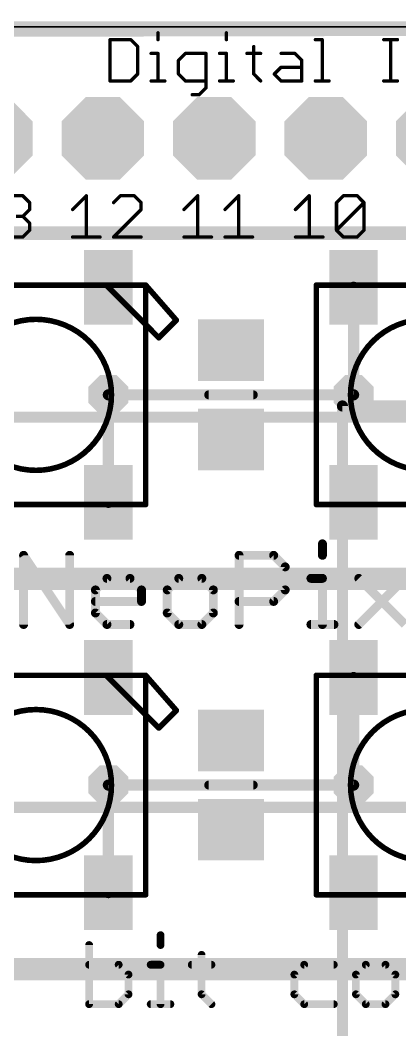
# Model space of a CAD drawing. Extents: x -0.4 to 69.2, y -1 to 53.5.
# Drawn here: x 29.61 to 38.26, y 30.49 to 53.49 of the extents above; entities that cross this region are included whole.
import ezdxf

# ---------------------------------------------------------------- set-up
doc = ezdxf.new("R2010")
doc.units = 0
for name, color, linetype in [('1', 12, 'CONTINUOUS'), ('16', 132, 'CONTINUOUS'), ('17', 110, 'CONTINUOUS'), ('18', 110, 'CONTINUOUS'), ('20', 53, 'CONTINUOUS'), ('21', 40, 'CONTINUOUS'), ('22', 6, 'CONTINUOUS'), ('29', 253, 'CONTINUOUS')]:
    doc.layers.add(name, color=color, linetype=linetype)

# ---------------------------------------------------------------- blocks, each defined once
blk = doc.blocks.new('RECT')
blk.add_solid([(-0.5, -0.5), (0.5, -0.5), (-0.5, 0.5), (0.5, 0.5)])
blk = doc.blocks.new('OCTAGONP')
at = {"const_width": 0.5}
blk.add_lwpolyline([(-0.25, -0.1036), (-0.25, 0.1036), (-0.1036, 0.25), (0.1036, 0.25), (0.25, 0.1036), (0.25, -0.1036), (0.1036, -0.25), (-0.1036, -0.25), (-0.25, -0.1036), (-0.25, 0.1036)], dxfattribs=at)
blk = doc.blocks.new('OCTAGONV')
at = {"const_width": 0.5}
blk.add_lwpolyline([(-0.25, -0.1036), (-0.25, 0.1036), (-0.1036, 0.25), (0.1036, 0.25), (0.25, 0.1036), (0.25, -0.1036), (0.1036, -0.25), (-0.1036, -0.25), (-0.25, -0.1036), (-0.25, 0.1036)], dxfattribs=at)

msp = doc.modelspace()

# ---------------------------------------------------------------- linework, layer by layer
at = {"layer": '1', "const_width": 0.254}
for points in [[(0, 53.34), (68.834, 53.34)], [(37.212, 47.408), (37.212, 44.958)], [(31.622, 44.958), (31.622, 42.508)], [(0, 44.45), (68.834, 44.45)], [(68.834, 40.894), (0, 40.894)], [(66.928, 40.64), (1.906, 40.64)], [(37.212, 38.518), (37.212, 36.068)], [(31.622, 33.618), (31.622, 36.068)], [(0, 35.56), (68.834, 35.56)], [(68.834, 32.004), (0, 32.004)], [(66.928, 31.75), (1.906, 31.75)]]:
    msp.add_lwpolyline(points, dxfattribs=at)
at = {"layer": '1', "const_width": 0.127}
for points in [[(37.2755, 47.408, 1), (37.1485, 47.408)], [(31.6855, 44.958, 1), (31.5585, 44.958)], [(37.1485, 44.958, 1), (37.2755, 44.958)], [(31.5585, 42.508, 1), (31.6855, 42.508)], [(37.2755, 38.518, 1), (37.1485, 38.518)], [(31.6855, 36.068, 1), (31.5585, 36.068)], [(37.1485, 36.068, 1), (37.2755, 36.068)], [(31.5585, 33.618, 1), (31.6855, 33.618)]]:
    msp.add_lwpolyline(points, format="xyb", dxfattribs=at)
at = {"layer": '16'}
for points, const_width in [([(68.58, 53.34), (-0.254, 53.213)], 0.3048), ([(11.938, 48.641), (48.387, 48.641)], 0.3048), ([(37.212, 44.958), (31.622, 44.958)], 0.254), ([(36.957, 44.704), (40.767, 44.704)], 0.254), ([(36.957, 5.842), (36.957, 44.704)], 0.254), ([(37.212, 36.068), (31.622, 36.068)], 0.254)]:
    msp.add_lwpolyline(points, dxfattribs=dict(at, const_width=const_width))
at = {"layer": '16', "const_width": 0.127}
for points in [[(31.622, 45.0215, 1), (31.622, 44.8945)], [(37.212, 44.8945, 1), (37.212, 45.0215)], [(36.957, 44.7675, 1), (36.957, 44.6405)], [(37.0205, 44.704, 1), (36.8935, 44.704)], [(31.622, 36.1315, 1), (31.622, 36.0045)], [(37.212, 36.0045, 1), (37.212, 36.1315)]]:
    msp.add_lwpolyline(points, format="xyb", dxfattribs=at)
at = {"layer": '20'}
msp.add_line((0, 53.34), (68.834, 53.34), dxfattribs=at)
at = {"layer": '21'}
for points, const_width in [([(32.7724, 53.2055, 1), (32.7343, 53.2055)], 0.0381), ([(34.3316, 53.2055, 1), (34.2935, 53.2055)], 0.0381), ([(31.6802, 53.0487, 1), (31.6421, 53.0487)], 0.0381), ([(31.6611, 53.0678, 1), (31.6611, 53.0297)], 0.0381), ([(32.1449, 53.0622, 1), (32.1179, 53.0352)], 0.0381), ([(32.1314, 53.0297, 1), (32.1314, 53.0678)], 0.0381), ([(32.3072, 52.8919, 1), (32.2691, 52.8919)], 0.0381), ([(32.2747, 52.8785, 1), (32.3016, 52.9054)], 0.0381), ([(32.7343, 53.0487, 1), (32.7724, 53.0487)], 0.0381), ([(34.2935, 53.0487, 1), (34.3316, 53.0487)], 0.0381), ([(34.9553, 52.8919, 1), (34.9172, 52.8919)], 0.0381), ([(36.3387, 53.0678, 1), (36.3387, 53.0297)], 0.0381), ([(36.5145, 53.0487, 1), (36.4764, 53.0487)], 0.0381), ([(36.4955, 53.0297, 1), (36.4955, 53.0678)], 0.0381), ([(37.8979, 53.0678, 1), (37.8979, 53.0297)], 0.0381), ([(38.0737, 53.0487, 1), (38.0356, 53.0487)], 0.0381), ([(38.2114, 53.0297, 1), (38.2114, 53.0678)], 0.0381), ([(32.5966, 52.7542, 1), (32.5966, 52.7161)], 0.0381), ([(32.7724, 52.7352, 1), (32.7343, 52.7352)], 0.0381), ([(32.7534, 52.7161, 1), (32.7534, 52.7542)], 0.0381), ([(33.3771, 52.7542, 1), (33.3771, 52.7161)], 0.0381), ([(33.3905, 52.7217, 1), (33.3636, 52.7486)], 0.0381), ([(33.8664, 52.7352, 1), (33.8283, 52.7352)], 0.0381), ([(33.8474, 52.7161, 1), (33.8474, 52.7542)], 0.0381), ([(34.1558, 52.7542, 1), (34.1558, 52.7161)], 0.0381), ([(34.3316, 52.7352, 1), (34.2935, 52.7352)], 0.0381), ([(34.3126, 52.7161, 1), (34.3126, 52.7542)], 0.0381), ([(34.7795, 52.7542, 1), (34.7795, 52.7161)], 0.0381), ([(35.093, 52.7161, 1), (35.093, 52.7542)], 0.0381), ([(35.5599, 52.7542, 1), (35.5599, 52.7161)], 0.0381), ([(35.8869, 52.7486, 1), (35.86, 52.7217)], 0.0381), ([(35.8735, 52.7161, 1), (35.8735, 52.7542)], 0.0381), ([(33.2393, 52.5784, 1), (33.2012, 52.5784)], 0.0381), ([(33.2068, 52.5919, 1), (33.2338, 52.5649)], 0.0381), ([(35.5599, 52.4407, 1), (35.5599, 52.4026)], 0.0381), ([(35.5734, 52.4082, 1), (35.5465, 52.4351)], 0.0381), ([(36.0493, 52.5784, 1), (36.0112, 52.5784)], 0.0381), ([(36.0168, 52.5649, 1), (36.0437, 52.5919)], 0.0381), ([(36.0302, 52.4026, 1), (36.0302, 52.4407)], 0.0381), ([(32.2691, 52.2649, 1), (32.3072, 52.2649)], 0.0381), ([(32.3016, 52.2514, 1), (32.2747, 52.2783)], 0.0381), ([(33.2338, 52.2783, 1), (33.2068, 52.2514)], 0.0381), ([(33.2012, 52.2649, 1), (33.2393, 52.2649)], 0.0381), ([(34.9497, 52.2783, 1), (34.9228, 52.2514)], 0.0381), ([(34.9172, 52.2649, 1), (34.9553, 52.2649)], 0.0381), ([(35.4166, 52.2783, 1), (35.3897, 52.2514)], 0.0381), ([(35.3897, 52.2783, 1), (35.4166, 52.2514)], 0.0381), ([(31.6611, 52.1272, 1), (31.6611, 52.0891)], 0.0381), ([(31.6421, 52.1081, 1), (31.6802, 52.1081)], 0.0381), ([(32.1179, 52.1216, 1), (32.1449, 52.0946)], 0.0381), ([(32.1314, 52.0891, 1), (32.1314, 52.1272)], 0.0381), ([(32.5966, 52.1272, 1), (32.5966, 52.0891)], 0.0381), ([(32.7343, 52.1081, 1), (32.7724, 52.1081)], 0.0381), ([(32.9102, 52.0891, 1), (32.9102, 52.1272)], 0.0381), ([(33.3771, 52.1272, 1), (33.3771, 52.0891)], 0.0381), ([(33.3636, 52.0946, 1), (33.3905, 52.1216)], 0.0381), ([(33.8608, 51.9379, 1), (33.8339, 51.9648)], 0.0381), ([(33.8474, 52.0891, 1), (33.8474, 52.1272)], 0.0381), ([(34.1558, 52.1272, 1), (34.1558, 52.0891)], 0.0381), ([(34.2935, 52.1081, 1), (34.3316, 52.1081)], 0.0381), ([(34.4693, 52.0891, 1), (34.4693, 52.1272)], 0.0381), ([(35.0796, 52.0946, 1), (35.1065, 52.1216)], 0.0381), ([(35.5599, 52.1272, 1), (35.5599, 52.0891)], 0.0381), ([(35.5465, 52.0946, 1), (35.5734, 52.1216)], 0.0381), ([(36.0112, 52.1081, 1), (36.0493, 52.1081)], 0.0381), ([(36.0302, 52.0891, 1), (36.0302, 52.1272)], 0.0381), ([(36.3387, 52.1272, 1), (36.3387, 52.0891)], 0.0381), ([(36.4764, 52.1081, 1), (36.5145, 52.1081)], 0.0381), ([(36.6522, 52.0891, 1), (36.6522, 52.1272)], 0.0381), ([(37.8979, 52.1272, 1), (37.8979, 52.0891)], 0.0381), ([(38.0356, 52.1081, 1), (38.0737, 52.1081)], 0.0381), ([(38.2114, 52.0891, 1), (38.2114, 52.1272)], 0.0381), ([(33.5338, 51.8136, 1), (33.5338, 51.7755)], 0.0381), ([(33.6771, 51.808, 1), (33.7041, 51.7811)], 0.0381), ([(33.6906, 51.7755, 1), (33.6906, 51.8136)], 0.0381), ([(33.8283, 51.9513, 1), (33.8664, 51.9513)], 0.0381), ([(29.6854, 49.5062, 1), (29.6584, 49.4792)], 0.0381), ([(29.6719, 49.4737, 1), (29.6719, 49.5118)], 0.0381), ([(31.1386, 49.4927, 1), (31.1005, 49.4927)], 0.0381), ([(31.1331, 49.4792, 1), (31.1061, 49.5062)], 0.0381), ([(31.8983, 49.5118, 1), (31.8983, 49.4737)], 0.0381), ([(31.9118, 49.4792, 1), (31.8849, 49.5062)], 0.0381), ([(32.2254, 49.5062, 1), (32.1984, 49.4792)], 0.0381), ([(32.2119, 49.4737, 1), (32.2119, 49.5118)], 0.0381), ([(33.6786, 49.4927, 1), (33.6405, 49.4927)], 0.0381), ([(33.6731, 49.4792, 1), (33.6461, 49.5062)], 0.0381), ([(34.6142, 49.4927, 1), (34.5761, 49.4927)], 0.0381), ([(34.6086, 49.4792, 1), (34.5816, 49.5062)], 0.0381), ([(36.2186, 49.4927, 1), (36.1805, 49.4927)], 0.0381), ([(36.2131, 49.4792, 1), (36.1861, 49.5062)], 0.0381), ([(36.9783, 49.5118, 1), (36.9783, 49.4737)], 0.0381), ([(36.9918, 49.4792, 1), (36.9649, 49.5062)], 0.0381), ([(37.3054, 49.5062, 1), (37.2784, 49.4792)], 0.0381), ([(37.2919, 49.4737, 1), (37.2919, 49.5118)], 0.0381), ([(29.8477, 49.3359, 1), (29.8096, 49.3359)], 0.0381), ([(29.8152, 49.3225, 1), (29.8421, 49.3494)], 0.0381), ([(31.7281, 49.3494, 1), (31.7551, 49.3225)], 0.0381), ([(32.3877, 49.3359, 1), (32.3496, 49.3359)], 0.0381), ([(32.3552, 49.3225, 1), (32.3821, 49.3494)], 0.0381), ([(36.8406, 49.3359, 1), (36.8025, 49.3359)], 0.0381), ([(36.8081, 49.3494, 1), (36.8351, 49.3225)], 0.0381), ([(37.4677, 49.3359, 1), (37.4296, 49.3359)], 0.0381), ([(37.4621, 49.3225, 1), (37.4352, 49.3494)], 0.0381), ([(37.4352, 49.3225, 1), (37.4621, 49.3494)], 0.0381), ([(29.6854, 49.0359, 1), (29.6584, 49.0089)], 0.0381), ([(29.6584, 49.0359, 1), (29.6854, 49.0089)], 0.0381), ([(29.6719, 49.0034, 1), (29.6719, 49.0415)], 0.0381), ([(29.8096, 49.1792, 1), (29.8477, 49.1792)], 0.0381), ([(29.8421, 49.1657, 1), (29.8152, 49.1926)], 0.0381), ([(30.7926, 49.1926, 1), (30.8195, 49.1657)], 0.0381), ([(32.3496, 49.1792, 1), (32.3877, 49.1792)], 0.0381), ([(32.3821, 49.1657, 1), (32.3552, 49.1926)], 0.0381), ([(33.3326, 49.1926, 1), (33.3595, 49.1657)], 0.0381), ([(34.2681, 49.1926, 1), (34.2951, 49.1657)], 0.0381), ([(35.8726, 49.1926, 1), (35.8995, 49.1657)], 0.0381), ([(29.8477, 48.8656, 1), (29.8096, 48.8656)], 0.0381), ([(29.8152, 48.8522, 1), (29.8421, 48.8791)], 0.0381), ([(29.6584, 48.5656, 1), (29.6854, 48.5386)], 0.0381), ([(29.6719, 48.5331, 1), (29.6719, 48.5712)], 0.0381), ([(29.8096, 48.7089, 1), (29.8477, 48.7089)], 0.0381), ([(29.8421, 48.6954, 1), (29.8152, 48.7223)], 0.0381), ([(30.8061, 48.5712, 1), (30.8061, 48.5331)], 0.0381), ([(31.1005, 48.5521, 1), (31.1386, 48.5521)], 0.0381), ([(31.4331, 48.5331, 1), (31.4331, 48.5712)], 0.0381), ([(31.7416, 48.5712, 1), (31.7416, 48.5331)], 0.0381), ([(31.7281, 48.5656, 1), (31.7551, 48.5386)], 0.0381), ([(32.3687, 48.5331, 1), (32.3687, 48.5712)], 0.0381), ([(33.3461, 48.5712, 1), (33.3461, 48.5331)], 0.0381), ([(33.6405, 48.5521, 1), (33.6786, 48.5521)], 0.0381), ([(33.9731, 48.5331, 1), (33.9731, 48.5712)], 0.0381), ([(34.2816, 48.5712, 1), (34.2816, 48.5331)], 0.0381), ([(34.5761, 48.5521, 1), (34.6142, 48.5521)], 0.0381), ([(34.9087, 48.5331, 1), (34.9087, 48.5712)], 0.0381), ([(35.8861, 48.5712, 1), (35.8861, 48.5331)], 0.0381), ([(36.1805, 48.5521, 1), (36.2186, 48.5521)], 0.0381), ([(36.5131, 48.5331, 1), (36.5131, 48.5712)], 0.0381), ([(36.8351, 48.7223, 1), (36.8081, 48.6954)], 0.0381), ([(36.8081, 48.7223, 1), (36.8351, 48.6954)], 0.0381), ([(36.8025, 48.7089, 1), (36.8406, 48.7089)], 0.0381), ([(36.9783, 48.5712, 1), (36.9783, 48.5331)], 0.0381), ([(36.9649, 48.5386, 1), (36.9918, 48.5656)], 0.0381), ([(37.2784, 48.5656, 1), (37.3054, 48.5386)], 0.0381), ([(37.2919, 48.5331, 1), (37.2919, 48.5712)], 0.0381), ([(37.4296, 48.7089, 1), (37.4677, 48.7089)], 0.0381), ([(37.4621, 48.6954, 1), (37.4352, 48.7223)], 0.0381), ([(31.5945, 47.4805, 1), (31.5495, 47.4355)], 0.0635), ([(31.572, 47.4898, 1), (31.572, 47.4263)], 0.0635), ([(31.572, 47.4263, 1), (31.572, 47.4898)], 0.0635), ([(32.5038, 47.458, 1), (32.4402, 47.458)], 0.0635), ([(32.4959, 47.4789, 1), (32.4481, 47.4371)], 0.0635), ([(32.472, 47.4263, 1), (32.472, 47.4898)], 0.0635), ([(36.3938, 47.458, 1), (36.3302, 47.458)], 0.0635), ([(36.362, 47.4898, 1), (36.362, 47.4263)], 0.0635), ([(29.972, 43.2375, 1), (29.972, 46.6785, 1), (29.972, 43.2375)], 0.127), ([(33.1481, 46.6371, 1), (33.1959, 46.6789)], 0.0635), ([(33.1945, 46.6355, 1), (33.1495, 46.6805)], 0.0635), ([(38.862, 43.2375, 1), (38.862, 46.6785, 1), (38.862, 43.2375)], 0.127), ([(32.4945, 46.5805, 1), (32.4495, 46.5355)], 0.0635), ([(32.5038, 46.558, 1), (32.4402, 46.558)], 0.0635), ([(32.4402, 46.558, 1), (32.5038, 46.558)], 0.0635), ([(32.4495, 46.5355, 1), (32.4945, 46.5805)], 0.0635), ([(32.7495, 46.2805, 1), (32.7945, 46.2355)], 0.0635), ([(32.7495, 46.2355, 1), (32.7945, 46.2805)], 0.0635), ([(33.909, 45.0088, 1), (33.909, 44.9072)], 0.1016), ([(34.925, 44.9072, 1), (34.925, 45.0088)], 0.1016), ([(32.4402, 42.458, 1), (32.5038, 42.458)], 0.0635), ([(32.472, 42.4263, 1), (32.472, 42.4898)], 0.0635), ([(36.3302, 42.458, 1), (36.3938, 42.458)], 0.0635), ([(36.362, 42.4898, 1), (36.362, 42.4263)], 0.0635), ([(36.5521, 41.5644, 1), (36.4505, 41.5644)], 0.1016), ([(29.7323, 41.3299, 1), (29.6477, 41.2736)], 0.1016), ([(29.7408, 41.3017, 1), (29.6392, 41.3017)], 0.1016), ([(30.7916, 41.3017, 1), (30.69, 41.3017)], 0.1016), ([(34.6523, 41.3017, 1), (34.5507, 41.3017)], 0.1016), ([(34.6015, 41.3525, 1), (34.6015, 41.2509)], 0.1016), ([(35.4255, 41.3377, 1), (35.3536, 41.2658)], 0.1016), ([(35.3895, 41.2509, 1), (35.3895, 41.3525)], 0.1016), ([(36.4505, 41.3017, 1), (36.5521, 41.3017)], 0.1016), ([(35.703, 41.0391, 1), (35.6014, 41.0391)], 0.1016), ([(35.6163, 41.0031, 1), (35.6881, 41.075)], 0.1016), ([(31.5898, 40.8272, 1), (31.5898, 40.7256)], 0.1016), ([(31.6258, 40.7404, 1), (31.5539, 40.8123)], 0.1016), ([(32.1511, 40.8123, 1), (32.0793, 40.7404)], 0.1016), ([(32.1152, 40.7256, 1), (32.1152, 40.8272)], 0.1016), ([(33.227, 40.8272, 1), (33.227, 40.7256)], 0.1016), ([(33.2629, 40.7404, 1), (33.1911, 40.8123)], 0.1016), ([(33.7883, 40.8123, 1), (33.7165, 40.7404)], 0.1016), ([(33.7524, 40.7256, 1), (33.7524, 40.8272)], 0.1016), ([(36.2386, 40.8272, 1), (36.2386, 40.7256)], 0.1016), ([(36.5521, 40.7764, 1), (36.4505, 40.7764)], 0.1016), ([(36.5013, 40.7256, 1), (36.5013, 40.8272)], 0.1016), ([(37.366, 40.8123, 1), (37.2941, 40.7404)], 0.1016), ([(31.3779, 40.5137, 1), (31.2763, 40.5137)], 0.1016), ([(31.2912, 40.5496, 1), (31.3631, 40.4778)], 0.1016), ([(32.4287, 40.5137, 1), (32.3271, 40.5137)], 0.1016), ([(32.342, 40.4778, 1), (32.4138, 40.5496)], 0.1016), ([(33.0151, 40.5137, 1), (32.9135, 40.5137)], 0.1016), ([(32.9284, 40.5496, 1), (33.0002, 40.4778)], 0.1016), ([(34.0659, 40.5137, 1), (33.9643, 40.5137)], 0.1016), ([(33.9791, 40.4778, 1), (34.051, 40.5496)], 0.1016), ([(35.6014, 40.5137, 1), (35.703, 40.5137)], 0.1016), ([(35.6881, 40.4778, 1), (35.6163, 40.5496)], 0.1016), ([(31.3271, 40.3018, 1), (31.3271, 40.2002)], 0.1016), ([(32.3271, 40.251, 1), (32.4287, 40.251)], 0.1016), ([(32.3779, 40.2002, 1), (32.3779, 40.3018)], 0.1016), ([(34.6015, 40.3018, 1), (34.6015, 40.2002)], 0.1016), ([(35.3536, 40.2869, 1), (35.4255, 40.2151)], 0.1016), ([(35.3895, 40.2002, 1), (35.3895, 40.3018)], 0.1016), ([(31.3631, 40.0242, 1), (31.2912, 39.9524)], 0.1016), ([(31.2763, 39.9883, 1), (31.3779, 39.9883)], 0.1016), ([(33.0002, 40.0242, 1), (32.9284, 39.9524)], 0.1016), ([(32.9135, 39.9883, 1), (33.0151, 39.9883)], 0.1016), ([(33.9643, 39.9883, 1), (34.0659, 39.9883)], 0.1016), ([(34.051, 39.9524, 1), (33.9791, 40.0242)], 0.1016), ([(30.6985, 39.6974, 1), (30.783, 39.7538)], 0.1016), ([(31.5898, 39.7764, 1), (31.5898, 39.6748)], 0.1016), ([(31.5539, 39.6897, 1), (31.6258, 39.7615)], 0.1016), ([(32.1152, 39.6748, 1), (32.1152, 39.7764)], 0.1016), ([(33.227, 39.7764, 1), (33.227, 39.6748)], 0.1016), ([(33.1911, 39.6897, 1), (33.2629, 39.7615)], 0.1016), ([(33.7165, 39.7615, 1), (33.7883, 39.6897)], 0.1016), ([(33.7524, 39.6748, 1), (33.7524, 39.7764)], 0.1016), ([(36.2386, 39.7764, 1), (36.2386, 39.6748)], 0.1016), ([(36.764, 39.6748, 1), (36.764, 39.7764)], 0.1016), ([(37.2941, 39.7615, 1), (37.366, 39.6897)], 0.1016), ([(29.6392, 39.7256, 1), (29.7408, 39.7256)], 0.1016), ([(30.69, 39.7256, 1), (30.7916, 39.7256)], 0.1016), ([(34.5507, 39.7256, 1), (34.6523, 39.7256)], 0.1016), ([(36.4505, 39.7256, 1), (36.5521, 39.7256)], 0.1016), ([(31.5945, 38.5905, 1), (31.5495, 38.5455)], 0.0635), ([(31.572, 38.5998, 1), (31.572, 38.5363)], 0.0635), ([(31.572, 38.5363, 1), (31.572, 38.5998)], 0.0635), ([(32.5038, 38.568, 1), (32.4402, 38.568)], 0.0635), ([(32.4959, 38.5889, 1), (32.4481, 38.5471)], 0.0635), ([(32.472, 38.5363, 1), (32.472, 38.5998)], 0.0635), ([(36.3938, 38.568, 1), (36.3302, 38.568)], 0.0635), ([(36.362, 38.5998, 1), (36.362, 38.5363)], 0.0635), ([(29.972, 34.3475, 1), (29.972, 37.7885, 1), (29.972, 34.3475)], 0.127), ([(32.4945, 37.6905, 1), (32.4495, 37.6455)], 0.0635), ([(32.5038, 37.668, 1), (32.4402, 37.668)], 0.0635), ([(32.4495, 37.6455, 1), (32.4945, 37.6905)], 0.0635), ([(33.1481, 37.7471, 1), (33.1959, 37.7889)], 0.0635), ([(33.1945, 37.7455, 1), (33.1495, 37.7905)], 0.0635), ([(38.862, 34.3475, 1), (38.862, 37.7885, 1), (38.862, 34.3475)], 0.127), ([(32.4402, 37.668, 1), (32.5038, 37.668)], 0.0635), ([(32.7495, 37.3905, 1), (32.7945, 37.3455)], 0.0635), ([(32.7495, 37.3455, 1), (32.7945, 37.3905)], 0.0635), ([(33.909, 36.1188, 1), (33.909, 36.0172)], 0.1016), ([(34.925, 36.0172, 1), (34.925, 36.1188)], 0.1016), ([(32.4402, 33.568, 1), (32.5038, 33.568)], 0.0635), ([(32.472, 33.5363, 1), (32.472, 33.5998)], 0.0635), ([(36.3302, 33.568, 1), (36.3938, 33.568)], 0.0635), ([(36.362, 33.5998, 1), (36.362, 33.5363)], 0.0635), ([(32.8559, 32.6488, 1), (32.767, 32.6488)], 0.0889), ([(31.2281, 32.4243, 1), (31.1392, 32.4243)], 0.0889), ([(32.767, 32.4243, 1), (32.8559, 32.4243)], 0.0889), ([(33.7914, 32.1997, 1), (33.7025, 32.1997)], 0.0889), ([(31.1836, 32.0196, 1), (31.1836, 31.9307)], 0.0889), ([(31.8887, 32.0066, 1), (31.8259, 31.9437)], 0.0889), ([(31.8573, 31.9307, 1), (31.8573, 32.0196)], 0.0889), ([(32.5869, 32.0196, 1), (32.5869, 31.9307)], 0.0889), ([(32.8559, 31.9751, 1), (32.767, 31.9751)], 0.0889), ([(32.8115, 31.9307, 1), (32.8115, 32.0196)], 0.0889), ([(33.5224, 32.0196, 1), (33.5224, 31.9307)], 0.0889), ([(33.9715, 31.9307, 1), (33.9715, 32.0196)], 0.0889), ([(36.0858, 32.0196, 1), (36.0858, 31.9307)], 0.0889), ([(36.1172, 31.9437, 1), (36.0543, 32.0066)], 0.0889), ([(36.7595, 31.9307, 1), (36.7595, 32.0196)], 0.0889), ([(37.4891, 32.0196, 1), (37.4891, 31.9307)], 0.0889), ([(37.5205, 31.9437, 1), (37.4576, 32.0066)], 0.0889), ([(37.9696, 32.0066, 1), (37.9067, 31.9437)], 0.0889), ([(37.9382, 31.9307, 1), (37.9382, 32.0196)], 0.0889), ([(32.1263, 31.7506, 1), (32.0374, 31.7506)], 0.0889), ([(32.0504, 31.7191, 1), (32.1133, 31.782)], 0.0889), ([(35.8298, 31.782, 1), (35.8927, 31.7191)], 0.0889), ([(35.9057, 31.7506, 1), (35.8168, 31.7506)], 0.0889), ([(37.2331, 31.782, 1), (37.2959, 31.7191)], 0.0889), ([(37.309, 31.7506, 1), (37.2201, 31.7506)], 0.0889), ([(38.2072, 31.7506, 1), (38.1183, 31.7506)], 0.0889), ([(38.1313, 31.7191, 1), (38.1942, 31.782)], 0.0889), ([(32.0374, 31.3015, 1), (32.1263, 31.3015)], 0.0889), ([(32.1133, 31.27, 1), (32.0504, 31.3329)], 0.0889), ([(33.7784, 31.3329, 1), (33.7156, 31.27)], 0.0889), ([(33.7025, 31.3015, 1), (33.7914, 31.3015)], 0.0889), ([(35.8927, 31.3329, 1), (35.8298, 31.27)], 0.0889), ([(35.8168, 31.3015, 1), (35.9057, 31.3015)], 0.0889), ([(37.2959, 31.3329, 1), (37.2331, 31.27)], 0.0889), ([(37.2201, 31.3015, 1), (37.309, 31.3015)], 0.0889), ([(38.1183, 31.3015, 1), (38.2072, 31.3015)], 0.0889), ([(38.1942, 31.27, 1), (38.1313, 31.3329)], 0.0889), ([(31.1836, 31.1214, 1), (31.1836, 31.0325)], 0.0889), ([(31.1392, 31.0769, 1), (31.2281, 31.0769)], 0.0889), ([(31.8259, 31.1083, 1), (31.8887, 31.0455)], 0.0889), ([(31.8573, 31.0325, 1), (31.8573, 31.1214)], 0.0889), ([(32.5869, 31.1214, 1), (32.5869, 31.0325)], 0.0889), ([(32.767, 31.0769, 1), (32.8559, 31.0769)], 0.0889), ([(33.036, 31.0325, 1), (33.036, 31.1214)], 0.0889), ([(33.9401, 31.0455, 1), (34.003, 31.1083)], 0.0889), ([(36.0858, 31.1214, 1), (36.0858, 31.0325)], 0.0889), ([(36.0543, 31.0455, 1), (36.1172, 31.1083)], 0.0889), ([(36.7595, 31.0325, 1), (36.7595, 31.1214)], 0.0889), ([(37.4891, 31.1214, 1), (37.4891, 31.0325)], 0.0889), ([(37.4576, 31.0455, 1), (37.5205, 31.1083)], 0.0889), ([(37.9067, 31.1083, 1), (37.9696, 31.0455)], 0.0889), ([(37.9382, 31.0325, 1), (37.9382, 31.1214)], 0.0889)]:
    msp.add_lwpolyline(points, format="xyb", dxfattribs=dict(at, const_width=const_width))
for points, const_width in [([(32.7534, 53.2055), (32.7534, 53.0487)], 0.0762), ([(34.3126, 53.2055), (34.3126, 53.0487)], 0.0762), ([(31.6611, 53.0487), (31.6611, 52.1081)], 0.0762), ([(32.1314, 53.0487), (31.6611, 53.0487)], 0.0762), ([(32.2882, 52.8919), (32.1314, 53.0487)], 0.0762), ([(32.2882, 52.2649), (32.2882, 52.8919)], 0.0762), ([(34.9363, 52.8919), (34.9363, 52.2649)], 0.0762), ([(36.3387, 53.0487), (36.4955, 53.0487)], 0.0762), ([(36.4955, 53.0487), (36.4955, 52.1081)], 0.0762), ([(37.8979, 53.0487), (38.2114, 53.0487)], 0.0762), ([(38.0547, 52.1081), (38.0547, 53.0487)], 0.0762), ([(32.5966, 52.7352), (32.7534, 52.7352)], 0.0762), ([(32.7534, 52.7352), (32.7534, 52.1081)], 0.0762), ([(33.3771, 52.7352), (33.2203, 52.5784)], 0.0762), ([(33.8474, 52.7352), (33.3771, 52.7352)], 0.0762), ([(33.8474, 51.9513), (33.8474, 52.7352)], 0.0762), ([(34.1558, 52.7352), (34.3126, 52.7352)], 0.0762), ([(34.3126, 52.7352), (34.3126, 52.1081)], 0.0762), ([(34.7795, 52.7352), (35.093, 52.7352)], 0.0762), ([(35.5599, 52.7352), (35.8735, 52.7352)], 0.0762), ([(35.8735, 52.7352), (36.0302, 52.5784)], 0.0762), ([(33.2203, 52.5784), (33.2203, 52.2649)], 0.0762), ([(35.4032, 52.2649), (35.5599, 52.4216)], 0.0762), ([(35.5599, 52.4216), (36.0302, 52.4216)], 0.0762), ([(36.0302, 52.5784), (36.0302, 52.1081)], 0.0762), ([(32.1314, 52.1081), (32.2882, 52.2649)], 0.0762), ([(33.2203, 52.2649), (33.3771, 52.1081)], 0.0762), ([(34.9363, 52.2649), (35.093, 52.1081)], 0.0762), ([(35.5599, 52.1081), (35.4032, 52.2649)], 0.0762), ([(31.6611, 52.1081), (32.1314, 52.1081)], 0.0762), ([(32.5966, 52.1081), (32.9102, 52.1081)], 0.0762), ([(33.3771, 52.1081), (33.8474, 52.1081)], 0.0762), ([(33.6906, 51.7946), (33.8474, 51.9513)], 0.0762), ([(34.1558, 52.1081), (34.4693, 52.1081)], 0.0762), ([(36.0302, 52.1081), (35.5599, 52.1081)], 0.0762), ([(36.3387, 52.1081), (36.6522, 52.1081)], 0.0762), ([(37.8979, 52.1081), (38.2114, 52.1081)], 0.0762), ([(33.5338, 51.7946), (33.6906, 51.7946)], 0.0762), ([(29.3583, 49.4927), (29.6719, 49.4927)], 0.0762), ([(29.6719, 49.4927), (29.8286, 49.3359)], 0.0762), ([(30.8061, 49.1792), (31.1196, 49.4927)], 0.0762), ([(31.1196, 49.4927), (31.1196, 48.5521)], 0.0762), ([(31.8983, 49.4927), (31.7416, 49.3359)], 0.0762), ([(32.2119, 49.4927), (31.8983, 49.4927)], 0.0762), ([(32.3687, 49.3359), (32.2119, 49.4927)], 0.0762), ([(33.3461, 49.1792), (33.6596, 49.4927)], 0.0762), ([(33.6596, 49.4927), (33.6596, 48.5521)], 0.0762), ([(34.2816, 49.1792), (34.5951, 49.4927)], 0.0762), ([(34.5951, 49.4927), (34.5951, 48.5521)], 0.0762), ([(35.8861, 49.1792), (36.1996, 49.4927)], 0.0762), ([(36.1996, 49.4927), (36.1996, 48.5521)], 0.0762), ([(36.8216, 49.3359), (36.9783, 49.4927)], 0.0762), ([(36.9783, 49.4927), (37.2919, 49.4927)], 0.0762), ([(37.2919, 49.4927), (37.4487, 49.3359)], 0.0762), ([(29.8286, 49.3359), (29.8286, 49.1792)], 0.0762), ([(32.3687, 49.1792), (32.3687, 49.3359)], 0.0762), ([(36.8216, 48.7089), (36.8216, 49.3359)], 0.0762), ([(36.8216, 48.7089), (37.4487, 49.3359)], 0.0762), ([(37.4487, 49.3359), (37.4487, 48.7089)], 0.0762), ([(29.6719, 49.0224), (29.5151, 49.0224)], 0.0762), ([(29.8286, 49.1792), (29.6719, 49.0224)], 0.0762), ([(29.6719, 49.0224), (29.8286, 48.8656)], 0.0762), ([(31.7416, 48.5521), (32.3687, 49.1792)], 0.0762), ([(29.8286, 48.8656), (29.8286, 48.7089)], 0.0762), ([(29.6719, 48.5521), (29.3583, 48.5521)], 0.0762), ([(29.8286, 48.7089), (29.6719, 48.5521)], 0.0762), ([(30.8061, 48.5521), (31.4331, 48.5521)], 0.0762), ([(32.3687, 48.5521), (31.7416, 48.5521)], 0.0762), ([(33.3461, 48.5521), (33.9731, 48.5521)], 0.0762), ([(34.2816, 48.5521), (34.9087, 48.5521)], 0.0762), ([(35.8861, 48.5521), (36.5131, 48.5521)], 0.0762), ([(36.9783, 48.5521), (36.8216, 48.7089)], 0.0762), ([(37.2919, 48.5521), (36.9783, 48.5521)], 0.0762), ([(37.4487, 48.7089), (37.2919, 48.5521)], 0.0762), ([(27.472, 47.458), (31.572, 47.458)], 0.127), ([(31.572, 47.458), (32.472, 47.458)], 0.127), ([(31.572, 47.458), (32.472, 46.558)], 0.127), ([(32.472, 47.458), (32.472, 46.558)], 0.127), ([(33.172, 46.658), (32.472, 47.458)], 0.127), ([(36.362, 42.458), (36.362, 47.458)], 0.127), ([(36.362, 47.458), (40.462, 47.458)], 0.127), ([(32.772, 46.258), (33.172, 46.658)], 0.127), ([(32.472, 46.558), (32.472, 42.458)], 0.127), ([(32.472, 46.558), (32.772, 46.258)], 0.127), ([(33.909, 44.958), (34.925, 44.958)], 0.2032), ([(32.472, 42.458), (27.472, 42.458)], 0.127), ([(41.362, 42.458), (36.362, 42.458)], 0.127), ([(36.5013, 41.5644), (36.5013, 41.3017)], 0.2032), ([(29.69, 39.7256), (29.69, 41.3017)], 0.2032), ([(29.69, 41.3017), (30.7408, 39.7256)], 0.2032), ([(30.7408, 39.7256), (30.7408, 41.3017)], 0.2032), ([(34.6015, 39.7256), (34.6015, 41.3017)], 0.2032), ([(34.6015, 41.3017), (35.3895, 41.3017)], 0.2032), ([(35.3895, 41.3017), (35.6522, 41.0391)], 0.2032), ([(35.6522, 41.0391), (35.6522, 40.5137)], 0.2032), ([(31.3271, 40.5137), (31.5898, 40.7764)], 0.2032), ([(31.5898, 40.7764), (32.1152, 40.7764)], 0.2032), ([(32.1152, 40.7764), (32.3779, 40.5137)], 0.2032), ([(33.227, 40.7764), (32.9643, 40.5137)], 0.2032), ([(33.7524, 40.7764), (33.227, 40.7764)], 0.2032), ([(34.0151, 40.5137), (33.7524, 40.7764)], 0.2032), ([(36.2386, 40.7764), (36.5013, 40.7764)], 0.2032), ([(36.5013, 40.7764), (36.5013, 39.7256)], 0.2032), ([(37.3301, 40.7764), (38.3808, 39.7256)], 0.2032), ([(37.3301, 39.7256), (38.3808, 40.7764)], 0.2032), ([(31.3271, 39.9883), (31.3271, 40.5137)], 0.2032), ([(32.3779, 40.5137), (32.3779, 40.251)], 0.2032), ([(32.9643, 40.5137), (32.9643, 39.9883)], 0.2032), ([(34.0151, 39.9883), (34.0151, 40.5137)], 0.2032), ([(35.6522, 40.5137), (35.3895, 40.251)], 0.2032), ([(32.3779, 40.251), (31.3271, 40.251)], 0.2032), ([(35.3895, 40.251), (34.6015, 40.251)], 0.2032), ([(31.5898, 39.7256), (31.3271, 39.9883)], 0.2032), ([(32.9643, 39.9883), (33.227, 39.7256)], 0.2032), ([(33.7524, 39.7256), (34.0151, 39.9883)], 0.2032), ([(32.1152, 39.7256), (31.5898, 39.7256)], 0.2032), ([(33.227, 39.7256), (33.7524, 39.7256)], 0.2032), ([(36.2386, 39.7256), (36.764, 39.7256)], 0.2032), ([(27.472, 38.568), (31.572, 38.568)], 0.127), ([(31.572, 38.568), (32.472, 38.568)], 0.127), ([(31.572, 38.568), (32.472, 37.668)], 0.127), ([(32.472, 38.568), (32.472, 37.668)], 0.127), ([(33.172, 37.768), (32.472, 38.568)], 0.127), ([(36.362, 33.568), (36.362, 38.568)], 0.127), ([(36.362, 38.568), (40.462, 38.568)], 0.127), ([(32.472, 37.668), (32.472, 33.568)], 0.127), ([(32.472, 37.668), (32.772, 37.368)], 0.127), ([(32.772, 37.368), (33.172, 37.768)], 0.127), ([(33.909, 36.068), (34.925, 36.068)], 0.2032), ([(32.472, 33.568), (27.472, 33.568)], 0.127), ([(41.362, 33.568), (36.362, 33.568)], 0.127), ([(32.8115, 32.6488), (32.8115, 32.4243)], 0.1778), ([(31.1836, 32.4243), (31.1836, 31.0769)], 0.1778), ([(33.747, 32.1997), (33.747, 31.3015)], 0.1778), ([(31.8573, 31.9751), (31.1836, 31.9751)], 0.1778), ([(32.0819, 31.7506), (31.8573, 31.9751)], 0.1778), ([(32.5869, 31.9751), (32.8115, 31.9751)], 0.1778), ([(32.8115, 31.9751), (32.8115, 31.0769)], 0.1778), ([(33.5224, 31.9751), (33.9715, 31.9751)], 0.1778), ([(36.0858, 31.9751), (35.8612, 31.7506)], 0.1778), ([(36.7595, 31.9751), (36.0858, 31.9751)], 0.1778), ([(37.4891, 31.9751), (37.2645, 31.7506)], 0.1778), ([(37.9382, 31.9751), (37.4891, 31.9751)], 0.1778), ([(38.1627, 31.7506), (37.9382, 31.9751)], 0.1778), ([(32.0819, 31.3015), (32.0819, 31.7506)], 0.1778), ([(35.8612, 31.7506), (35.8612, 31.3015)], 0.1778), ([(37.2645, 31.7506), (37.2645, 31.3015)], 0.1778), ([(38.1627, 31.3015), (38.1627, 31.7506)], 0.1778), ([(31.8573, 31.0769), (32.0819, 31.3015)], 0.1778), ([(33.747, 31.3015), (33.9715, 31.0769)], 0.1778), ([(35.8612, 31.3015), (36.0858, 31.0769)], 0.1778), ([(37.2645, 31.3015), (37.4891, 31.0769)], 0.1778), ([(37.9382, 31.0769), (38.1627, 31.3015)], 0.1778), ([(31.1836, 31.0769), (31.8573, 31.0769)], 0.1778), ([(32.5869, 31.0769), (33.036, 31.0769)], 0.1778), ([(36.0858, 31.0769), (36.7595, 31.0769)], 0.1778), ([(37.4891, 31.0769), (37.9382, 31.0769)], 0.1778)]:
    msp.add_lwpolyline(points, dxfattribs=dict(at, const_width=const_width))
at = {"layer": '22'}
msp.add_line((64.516, 53.34), (0, 53.34), dxfattribs=at)

# ---------------------------------------------------------------- block references
at = {"layer": '1', "rotation": 90}
for p, xscale, yscale in [((31.622, 47.408), 1.5, 0.9), ((37.212, 47.408), 1.5, 0.9), ((34.417, 45.974), 1.2, 1.3), ((34.417, 43.942), 1.2, 1.3), ((31.622, 42.508), 1.5, 0.9), ((37.212, 42.508), 1.5, 0.9), ((31.622, 38.518), 1.5, 0.9), ((37.212, 38.518), 1.5, 0.9), ((34.417, 37.084), 1.2, 1.3), ((34.417, 35.052), 1.2, 1.3), ((31.622, 33.618), 1.5, 0.9), ((37.212, 33.618), 1.5, 0.9)]:
    msp.add_blockref('RECT', p, dxfattribs=dict(at, xscale=xscale, yscale=yscale))
at = {"layer": '17', "xscale": 1.6764, "yscale": 1.6764}
for p in [(28.956, 50.8), (28.956, 50.8), (31.496, 50.8), (31.496, 50.8), (34.036, 50.8), (34.036, 50.8), (36.576, 50.8), (36.576, 50.8)]:
    msp.add_blockref('OCTAGONP', p, dxfattribs=at)
at = {"layer": '18', "xscale": 0.9064, "yscale": 0.9064}
for p in [(31.622, 44.958), (31.622, 44.958), (37.212, 44.958), (37.212, 44.958), (31.622, 36.068), (31.622, 36.068), (37.212, 36.068), (37.212, 36.068)]:
    msp.add_blockref('OCTAGONV', p, dxfattribs=at)
at = {"layer": '29', "xscale": 1.8796, "yscale": 1.8796}
for p in [(28.956, 50.8), (31.496, 50.8), (34.036, 50.8), (36.576, 50.8), (39.116, 50.8)]:
    msp.add_blockref('OCTAGONP', p, dxfattribs=at)
at = {"layer": '29', "rotation": 90}
for p, xscale, yscale in [((31.622, 47.408), 1.7032, 1.1032), ((37.212, 47.408), 1.7032, 1.1032), ((34.417, 45.974), 1.4032, 1.5032), ((34.417, 43.942), 1.4032, 1.5032), ((31.622, 42.508), 1.7032, 1.1032), ((37.212, 42.508), 1.7032, 1.1032), ((31.622, 38.518), 1.7032, 1.1032), ((37.212, 38.518), 1.7032, 1.1032), ((34.417, 37.084), 1.4032, 1.5032), ((34.417, 35.052), 1.4032, 1.5032), ((31.622, 33.618), 1.7032, 1.1032), ((37.212, 33.618), 1.7032, 1.1032)]:
    msp.add_blockref('RECT', p, dxfattribs=dict(at, xscale=xscale, yscale=yscale))

doc.saveas('drawing.dxf')
